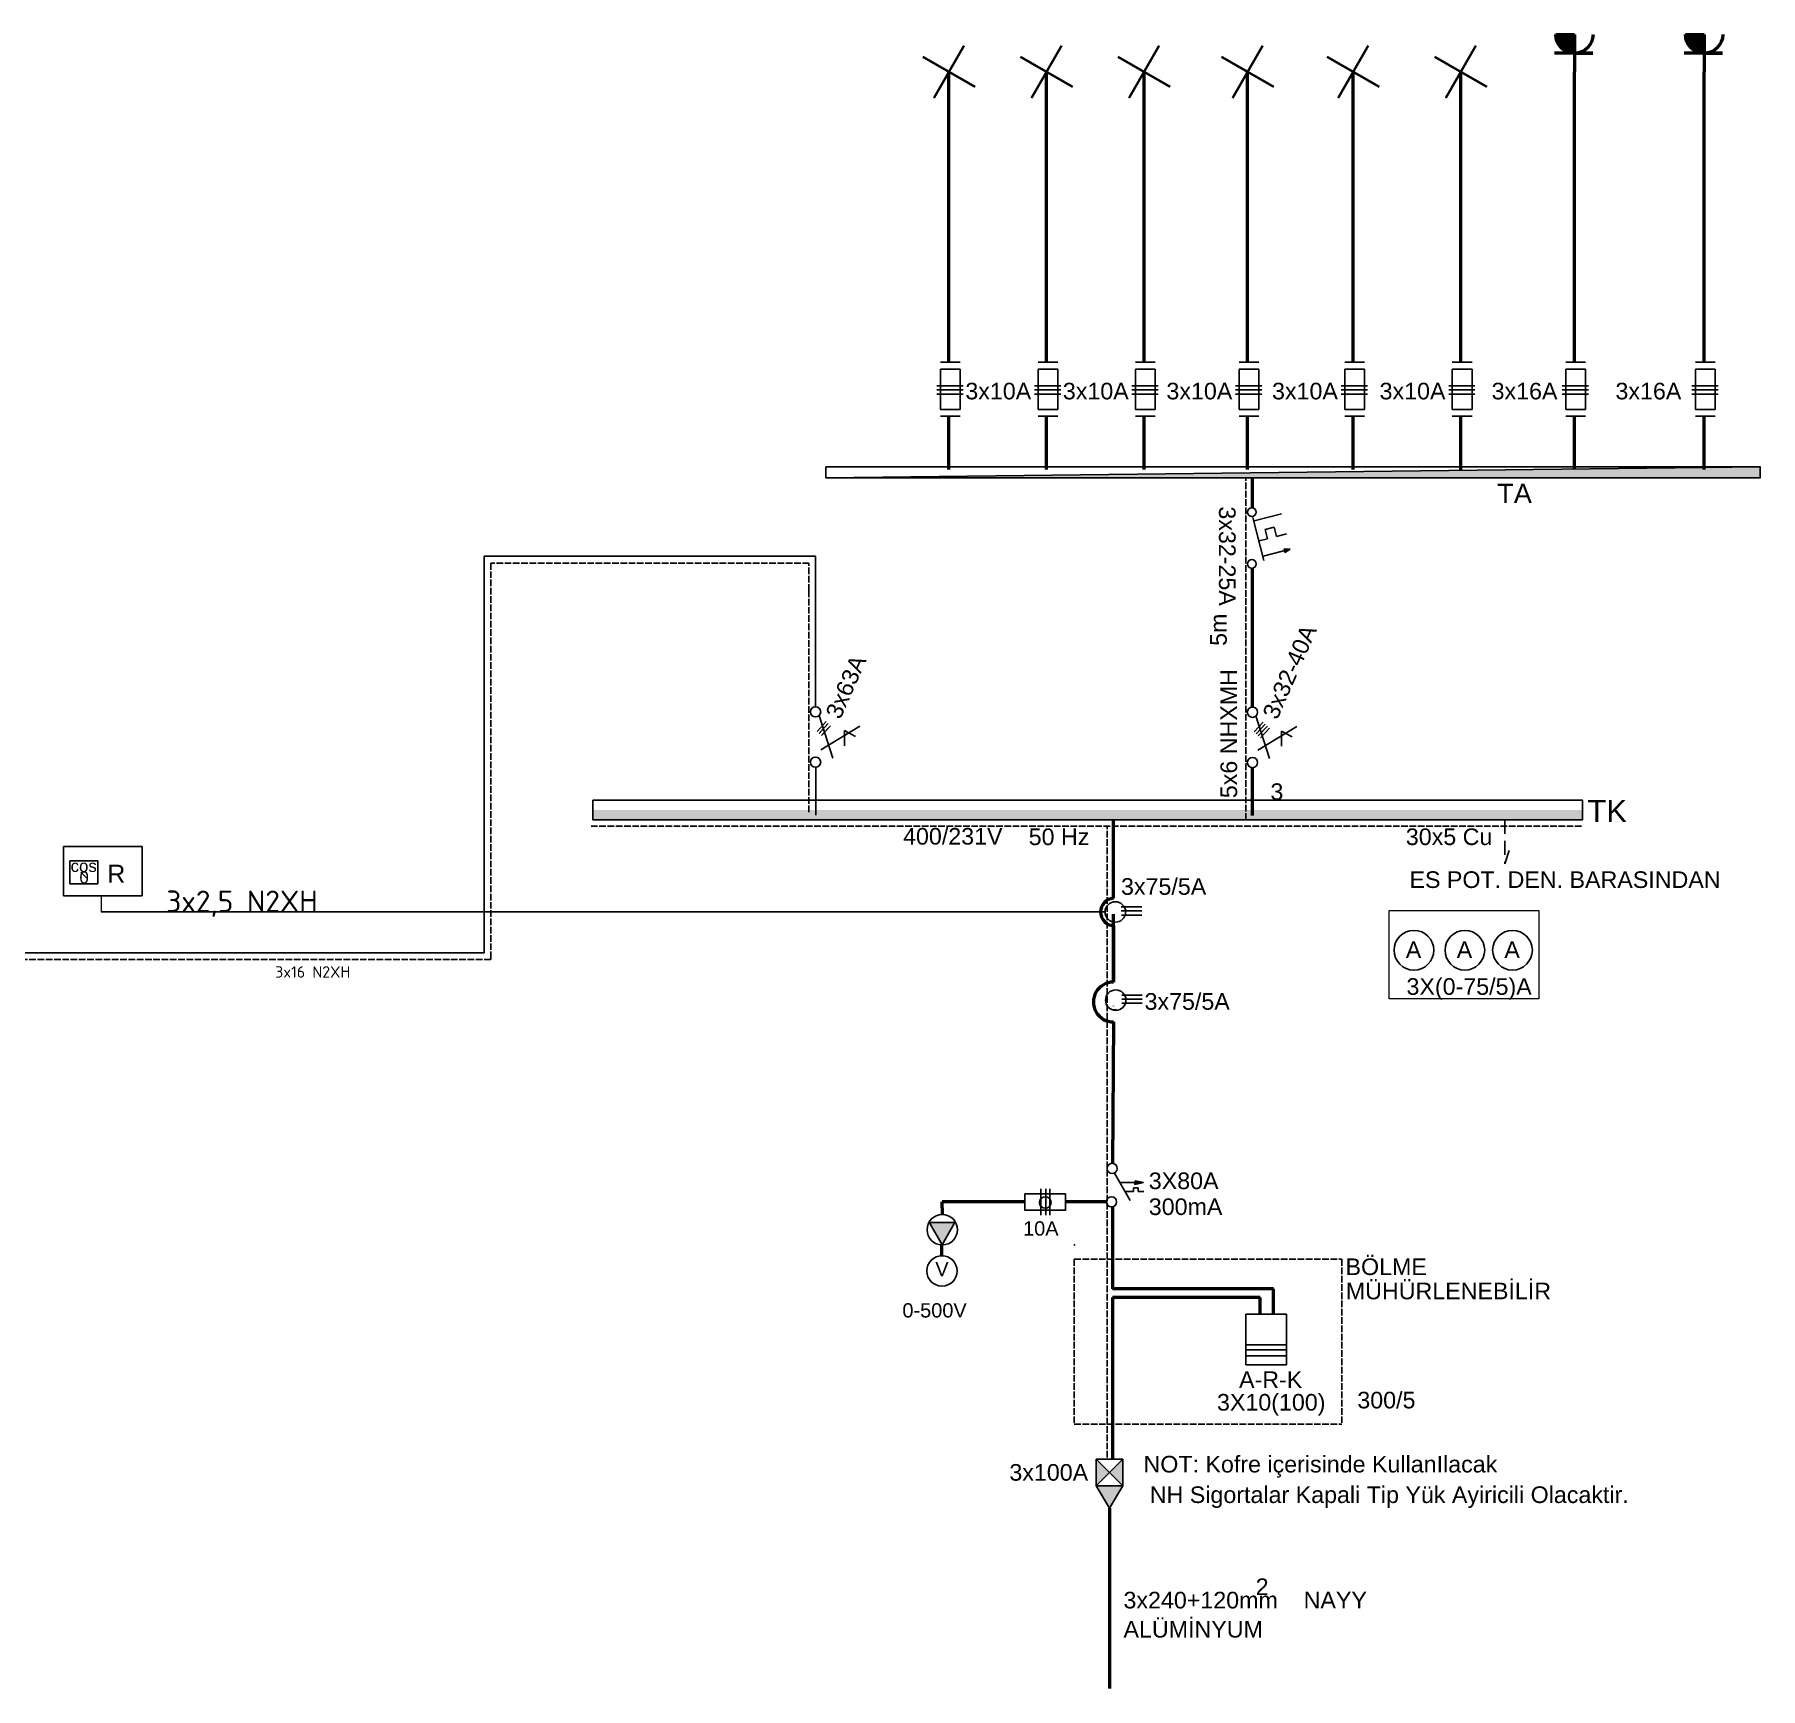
# Model space of a CAD drawing. Header units: millimetres. Extents: x -19303 to 6001, y -2568 to 3403.
# Drawn here: x -4530 to -1399, y -1269 to 1732 of the extents above; entities that cross this region are included whole.
import ezdxf
from ezdxf.enums import TextEntityAlignment as Align

# ---------------------------------------------------------------- set-up
doc = ezdxf.new("R2010")
doc.units = ezdxf.units.MM
for name, pattern in [('ACAD_ISO02W100', [15, 12, -3]), ('DASHDOT', [1, 0.5, -0.25, 0, -0.25]), ('DASHED', [19.05, 12.7, -6.35]), ('DASHEDX2', [38.1, 25.4, -12.7])]:
    doc.linetypes.add(name, pattern=pattern)
for name, color, linetype in [('00-KESITYAZI', 7, 'Continuous'), ('AnaHat', 11, 'Continuous'), ('DUZ', 1, 'Continuous'), ('Elektrik T.', 4, 'Continuous'), ('NO3', 3, 'Continuous'), ('PANO', 12, 'Continuous'), ('TopraklamaY.', 3, 'ACAD_ISO02W100'), ('YAZÝ', 7, 'Continuous'), ('ZA', 4, 'DASHEDX2')]:
    doc.layers.add(name, color=color, linetype=linetype)
for name, color, linetype, lineweight in [('EHAT-AYDINLATMA', 1, 'Continuous', 50), ('EHAT-DATA', 120, 'DASHED', 20), ('EHAT-GÜÇ', 140, 'Continuous', 50), ('ELK', 1, 'Continuous', 50), ('ELK035 KESIK', 3, 'ACAD_ISO02W100', 30), ('elk050', 1, 'Continuous', 50), ('I-WALL', 2, 'Continuous', 13), ('OK', 51, 'Continuous', 20), ('Olcu', 7, 'Continuous', 5), ('PRİZ-1', 4, 'Continuous', 50), ('ZİL', 92, 'DASHDOT', 20)]:
    doc.layers.add(name, color=color, linetype=linetype, lineweight=lineweight)
doc.styles.add('CM-TBLK-STY1', font='isocpeur.ttf')
doc.styles.get("Standard").update_dxf_attribs({"font": 'arial.ttf'})
doc.styles.add('TXTX', font='arial.ttf')

# ---------------------------------------------------------------- blocks, each defined once
blk = doc.blocks.new('ETANŞ PRİZ')
at = {"layer": 'PRİZ-1'}
blk.add_hatch(color=256, dxfattribs=at).paths.add_polyline_path([(-12, -24), (0, -24), (0, -12, 0.414214)])
for p, q in [((0, -24), (0, 0)), ((11.8, -12), (-12.8, -12)), ((0, -12), (11.8, -12)), ((-12, -24), (0, -24))]:
    blk.add_line(p, q, dxfattribs=at)
blk.add_arc((0, -24), 12, 0, 180, dxfattribs=at)
at = {"layer": 'EHAT-DATA', "flags": 3}
blk.add_attdef('ETANŞ-PRİZ', (24.8, -22.4), '', height=10, dxfattribs=at)
blk = doc.blocks.new('J_ARMATUR')
at = {"layer": 'ELK', "const_width": 1}
for points in [[(9.04, -9.04), (-9.04, 9.04)], [(-9.04, -9.04), (9.04, 9.04)]]:
    blk.add_lwpolyline(points, dxfattribs=at)

msp = doc.modelspace()

# ---------------------------------------------------------------- hatches: boundary and pattern name
at = {"true_color": 0xf1eb1f}
h = msp.add_hatch(color=2, dxfattribs=at)
h.dxf.hatch_style = 1
h.paths.add_polyline_path([(-1399.5, 947.8), (-3094.3, 927.7), (-1399.5, 927.7)])
at = {"layer": 'AnaHat'}
h = msp.add_hatch(color=256, dxfattribs=at)
h.dxf.hatch_style = 1
h.paths.add_polyline_path([(-1721.8, 307), (-1721.8, 325), (-3516.7, 325), (-3516.7, 307)])
at = {"layer": 'Olcu'}
h = msp.add_hatch(color=1, dxfattribs=at)
h.paths.add_polyline_path([(-2579.6, -877.5), (-2555.3, -853.2), (-2555.3, -901.7)])
h.paths.add_polyline_path([(-2603.8, -853.2), (-2579.6, -877.5), (-2603.8, -901.7)])
msp.add_hatch(color=1, dxfattribs=at).paths.add_polyline_path([(-2603.8, -901.7), (-2555.3, -901.7), (-2579.6, -942.1)])
at = {"layer": 'PANO'}
h = msp.add_hatch(color=256, dxfattribs=at)
h.paths.add_polyline_path([(-2262.3, 795.5), (-2261.4, 792), (-2251.8, 798.2)])
h.paths.add_polyline_path([(-2251.8, 798.2), (-2263.1, 799), (-2262.3, 795.5)])
at = {"layer": 'ZİL', "linetype": 'ByBlock', "lineweight": -2}
msp.add_hatch(color=256, dxfattribs=at).paths.add_polyline_path([(-2883.3, -464), (-2906.6, -423.6), (-2860.1, -423.6)])

# ---------------------------------------------------------------- linework, layer by layer
at = {"color": 7}
for p, q in [((-2850.5, 1137.3, 1503.5), (-2886.3, 1137.3, 1503.5)), ((-2850.5, 1137.3, 1503.5), (-2886.3, 1137.3, 1503.5)), ((-2673.6, 1137.3, 1503.5), (-2709.4, 1137.3, 1503.5)), ((-2673.6, 1137.3, 1503.5), (-2709.4, 1137.3, 1503.5)), ((-2496.6, 1137.3, 1503.5), (-2532.4, 1137.3, 1503.5)), ((-2496.6, 1137.3, 1503.5), (-2532.4, 1137.3, 1503.5)), ((-2308.7, 1137.3, 1503.5), (-2344.5, 1137.3, 1503.5)), ((-2308.7, 1137.3, 1503.5), (-2344.5, 1137.3, 1503.5)), ((-2117.2, 1137.3, 1503.5), (-2153, 1137.3, 1503.5)), ((-2117.2, 1137.3, 1503.5), (-2153, 1137.3, 1503.5)), ((-1922, 1137.3, 1503.5), (-1957.9, 1137.3, 1503.5)), ((-1922, 1137.3, 1503.5), (-1957.9, 1137.3, 1503.5)), ((-1715.9, 1137.3, 1503.5), (-1751.7, 1137.3, 1503.5)), ((-1715.9, 1137.3, 1503.5), (-1751.7, 1137.3, 1503.5)), ((-1480.7, 1137.3, 1503.5), (-1516.5, 1137.3, 1503.5)), ((-1480.7, 1137.3, 1503.5), (-1516.5, 1137.3, 1503.5)), ((-2850.5, 1124.9, 1503.5), (-2886.3, 1124.9, 1503.5)), ((-2850.5, 1124.9, 1503.5), (-2886.3, 1124.9, 1503.5)), ((-2886.3, 1124.9, 1503.5), (-2886.3, 1051.9, 1503.5)), ((-2886.3, 1124.9, 1503.5), (-2886.3, 1051.9, 1503.5)), ((-2850.5, 1051.9, 1503.5), (-2850.5, 1124.9, 1503.5)), ((-2850.5, 1051.9, 1503.5), (-2850.5, 1124.9, 1503.5)), ((-2673.6, 1124.9, 1503.5), (-2709.4, 1124.9, 1503.5)), ((-2673.6, 1124.9, 1503.5), (-2709.4, 1124.9, 1503.5)), ((-2709.4, 1124.9, 1503.5), (-2709.4, 1051.9, 1503.5)), ((-2709.4, 1124.9, 1503.5), (-2709.4, 1051.9, 1503.5)), ((-2673.6, 1051.9, 1503.5), (-2673.6, 1124.9, 1503.5)), ((-2673.6, 1051.9, 1503.5), (-2673.6, 1124.9, 1503.5)), ((-2496.6, 1124.9, 1503.5), (-2532.4, 1124.9, 1503.5)), ((-2496.6, 1124.9, 1503.5), (-2532.4, 1124.9, 1503.5)), ((-2532.4, 1124.9, 1503.5), (-2532.4, 1051.9, 1503.5)), ((-2532.4, 1124.9, 1503.5), (-2532.4, 1051.9, 1503.5)), ((-2496.6, 1051.9, 1503.5), (-2496.6, 1124.9, 1503.5)), ((-2496.6, 1051.9, 1503.5), (-2496.6, 1124.9, 1503.5)), ((-2308.7, 1124.9, 1503.5), (-2344.5, 1124.9, 1503.5)), ((-2308.7, 1124.9, 1503.5), (-2344.5, 1124.9, 1503.5)), ((-2344.5, 1124.9, 1503.5), (-2344.5, 1051.9, 1503.5)), ((-2344.5, 1124.9, 1503.5), (-2344.5, 1051.9, 1503.5)), ((-2308.7, 1051.9, 1503.5), (-2308.7, 1124.9, 1503.5)), ((-2308.7, 1051.9, 1503.5), (-2308.7, 1124.9, 1503.5)), ((-2117.2, 1124.9, 1503.5), (-2153, 1124.9, 1503.5)), ((-2117.2, 1124.9, 1503.5), (-2153, 1124.9, 1503.5)), ((-2153, 1124.9, 1503.5), (-2153, 1051.9, 1503.5)), ((-2153, 1124.9, 1503.5), (-2153, 1051.9, 1503.5)), ((-2117.2, 1051.9, 1503.5), (-2117.2, 1124.9, 1503.5)), ((-2117.2, 1051.9, 1503.5), (-2117.2, 1124.9, 1503.5)), ((-1922, 1124.9, 1503.5), (-1957.9, 1124.9, 1503.5)), ((-1922, 1124.9, 1503.5), (-1957.9, 1124.9, 1503.5)), ((-1957.9, 1124.9, 1503.5), (-1957.9, 1051.9, 1503.5)), ((-1957.9, 1124.9, 1503.5), (-1957.9, 1051.9, 1503.5)), ((-1922, 1051.9, 1503.5), (-1922, 1124.9, 1503.5)), ((-1922, 1051.9, 1503.5), (-1922, 1124.9, 1503.5)), ((-1715.9, 1124.9, 1503.5), (-1751.7, 1124.9, 1503.5)), ((-1715.9, 1124.9, 1503.5), (-1751.7, 1124.9, 1503.5)), ((-1751.7, 1124.9, 1503.5), (-1751.7, 1051.9, 1503.5)), ((-1751.7, 1124.9, 1503.5), (-1751.7, 1051.9, 1503.5)), ((-1715.9, 1051.9, 1503.5), (-1715.9, 1124.9, 1503.5)), ((-1715.9, 1051.9, 1503.5), (-1715.9, 1124.9, 1503.5)), ((-1516.5, 1124.9, 1503.5), (-1516.5, 1051.9, 1503.5)), ((-1516.5, 1124.9, 1503.5), (-1516.5, 1051.9, 1503.5)), ((-1480.7, 1124.9, 1503.5), (-1516.5, 1124.9, 1503.5)), ((-1480.7, 1124.9, 1503.5), (-1516.5, 1124.9, 1503.5)), ((-1480.7, 1051.9, 1503.5), (-1480.7, 1124.9, 1503.5)), ((-1480.7, 1051.9, 1503.5), (-1480.7, 1124.9, 1503.5)), ((-2845.2, 1094.6, 1503.5), (-2892.8, 1094.6, 1503.5)), ((-2845.2, 1094.6, 1503.5), (-2892.8, 1094.6, 1503.5)), ((-2845.2, 1087.1, 1503.5), (-2892.8, 1087.1, 1503.5)), ((-2845.2, 1087.1, 1503.5), (-2892.8, 1087.1, 1503.5)), ((-2845.2, 1079.7, 1503.5), (-2892.8, 1079.7, 1503.5)), ((-2845.2, 1079.7, 1503.5), (-2892.8, 1079.7, 1503.5)), ((-2668.2, 1094.6, 1503.5), (-2715.9, 1094.6, 1503.5)), ((-2668.2, 1094.6, 1503.5), (-2715.9, 1094.6, 1503.5)), ((-2668.2, 1087.1, 1503.5), (-2715.9, 1087.1, 1503.5)), ((-2668.2, 1087.1, 1503.5), (-2715.9, 1087.1, 1503.5)), ((-2668.2, 1079.7, 1503.5), (-2715.9, 1079.7, 1503.5)), ((-2668.2, 1079.7, 1503.5), (-2715.9, 1079.7, 1503.5)), ((-2491.3, 1094.6, 1503.5), (-2539, 1094.6, 1503.5)), ((-2491.3, 1094.6, 1503.5), (-2539, 1094.6, 1503.5)), ((-2491.3, 1087.1, 1503.5), (-2539, 1087.1, 1503.5)), ((-2491.3, 1087.1, 1503.5), (-2539, 1087.1, 1503.5)), ((-2491.3, 1079.7, 1503.5), (-2539, 1079.7, 1503.5)), ((-2491.3, 1079.7, 1503.5), (-2539, 1079.7, 1503.5)), ((-2303.4, 1094.6, 1503.5), (-2351.1, 1094.6, 1503.5)), ((-2303.4, 1094.6, 1503.5), (-2351.1, 1094.6, 1503.5)), ((-2303.4, 1087.1, 1503.5), (-2351.1, 1087.1, 1503.5)), ((-2303.4, 1087.1, 1503.5), (-2351.1, 1087.1, 1503.5)), ((-2303.4, 1079.7, 1503.5), (-2351.1, 1079.7, 1503.5)), ((-2303.4, 1079.7, 1503.5), (-2351.1, 1079.7, 1503.5)), ((-2111.9, 1094.6, 1503.5), (-2159.6, 1094.6, 1503.5)), ((-2111.9, 1094.6, 1503.5), (-2159.6, 1094.6, 1503.5)), ((-2111.9, 1087.1, 1503.5), (-2159.6, 1087.1, 1503.5)), ((-2111.9, 1087.1, 1503.5), (-2159.6, 1087.1, 1503.5)), ((-2111.9, 1079.7, 1503.5), (-2159.6, 1079.7, 1503.5)), ((-2111.9, 1079.7, 1503.5), (-2159.6, 1079.7, 1503.5)), ((-1916.7, 1094.6, 1503.5), (-1964.4, 1094.6, 1503.5)), ((-1916.7, 1094.6, 1503.5), (-1964.4, 1094.6, 1503.5)), ((-1916.7, 1087.1, 1503.5), (-1964.4, 1087.1, 1503.5)), ((-1916.7, 1087.1, 1503.5), (-1964.4, 1087.1, 1503.5)), ((-1916.7, 1079.7, 1503.5), (-1964.4, 1079.7, 1503.5)), ((-1916.7, 1079.7, 1503.5), (-1964.4, 1079.7, 1503.5)), ((-1710.6, 1094.6, 1503.5), (-1758.3, 1094.6, 1503.5)), ((-1710.6, 1094.6, 1503.5), (-1758.3, 1094.6, 1503.5)), ((-1710.6, 1087.1, 1503.5), (-1758.3, 1087.1, 1503.5)), ((-1710.6, 1087.1, 1503.5), (-1758.3, 1087.1, 1503.5)), ((-1710.6, 1079.7, 1503.5), (-1758.3, 1079.7, 1503.5)), ((-1710.6, 1079.7, 1503.5), (-1758.3, 1079.7, 1503.5)), ((-1475.3, 1094.6, 1503.5), (-1523, 1094.6, 1503.5)), ((-1475.3, 1094.6, 1503.5), (-1523, 1094.6, 1503.5)), ((-1475.3, 1087.1, 1503.5), (-1523, 1087.1, 1503.5)), ((-1475.3, 1087.1, 1503.5), (-1523, 1087.1, 1503.5)), ((-1475.3, 1079.7, 1503.5), (-1523, 1079.7, 1503.5)), ((-1475.3, 1079.7, 1503.5), (-1523, 1079.7, 1503.5)), ((-2886.3, 1051.9, 1503.5), (-2850.5, 1051.9, 1503.5)), ((-2886.3, 1051.9, 1503.5), (-2850.5, 1051.9, 1503.5)), ((-2886.3, 1039.5, 1503.5), (-2850.5, 1039.5, 1503.5)), ((-2886.3, 1039.5, 1503.5), (-2850.5, 1039.5, 1503.5)), ((-2709.4, 1051.9, 1503.5), (-2673.6, 1051.9, 1503.5)), ((-2709.4, 1051.9, 1503.5), (-2673.6, 1051.9, 1503.5)), ((-2709.4, 1039.5, 1503.5), (-2673.6, 1039.5, 1503.5)), ((-2709.4, 1039.5, 1503.5), (-2673.6, 1039.5, 1503.5)), ((-2532.4, 1051.9, 1503.5), (-2496.6, 1051.9, 1503.5)), ((-2532.4, 1051.9, 1503.5), (-2496.6, 1051.9, 1503.5)), ((-2532.4, 1039.5, 1503.5), (-2496.6, 1039.5, 1503.5)), ((-2532.4, 1039.5, 1503.5), (-2496.6, 1039.5, 1503.5)), ((-2344.5, 1051.9, 1503.5), (-2308.7, 1051.9, 1503.5)), ((-2344.5, 1051.9, 1503.5), (-2308.7, 1051.9, 1503.5)), ((-2344.5, 1039.5, 1503.5), (-2308.7, 1039.5, 1503.5)), ((-2344.5, 1039.5, 1503.5), (-2308.7, 1039.5, 1503.5)), ((-2153, 1051.9, 1503.5), (-2117.2, 1051.9, 1503.5)), ((-2153, 1051.9, 1503.5), (-2117.2, 1051.9, 1503.5)), ((-2153, 1039.5, 1503.5), (-2117.2, 1039.5, 1503.5)), ((-2153, 1039.5, 1503.5), (-2117.2, 1039.5, 1503.5)), ((-1957.9, 1051.9, 1503.5), (-1922, 1051.9, 1503.5)), ((-1957.9, 1051.9, 1503.5), (-1922, 1051.9, 1503.5)), ((-1957.9, 1039.5, 1503.5), (-1922, 1039.5, 1503.5)), ((-1957.9, 1039.5, 1503.5), (-1922, 1039.5, 1503.5)), ((-1751.7, 1051.9, 1503.5), (-1715.9, 1051.9, 1503.5)), ((-1751.7, 1051.9, 1503.5), (-1715.9, 1051.9, 1503.5)), ((-1751.7, 1039.5, 1503.5), (-1715.9, 1039.5, 1503.5)), ((-1751.7, 1039.5, 1503.5), (-1715.9, 1039.5, 1503.5)), ((-1516.5, 1051.9, 1503.5), (-1480.7, 1051.9, 1503.5)), ((-1516.5, 1051.9, 1503.5), (-1480.7, 1051.9, 1503.5)), ((-1516.5, 1039.5, 1503.5), (-1480.7, 1039.5, 1503.5)), ((-1516.5, 1039.5, 1503.5), (-1480.7, 1039.5, 1503.5)), ((-3093.8, 485.2), (-3110.1, 467.4)), ((-3093.8, 485.2), (-3110.1, 467.4)), ((-3106.6, 496.3), (-3081.8, 418.9)), ((-3089.9, 481.6), (-3106.3, 463.9)), ((-3089.9, 481.6), (-3105, 465.3)), ((-3085.9, 477.9), (-3102.2, 460.2)), ((-3085.9, 477.9), (-3100.1, 462.5)), ((-2301.2, 484.4), (-2317.5, 466.7)), ((-2301.2, 484.4), (-2317.5, 466.7)), ((-2314, 495.5), (-2289.2, 418.1)), ((-2297.3, 480.9), (-2313.7, 463.1)), ((-2297.3, 480.9), (-2312.4, 464.5)), ((-2293.3, 477.2), (-2309.7, 459.4)), ((-2293.3, 477.2), (-2307.5, 461.7)), ((-2289.3, 473.5), (-2305.6, 455.7)), ((-2558.3, 149, 375.9), (-2520.9, 149, 375.9)), ((-2558.3, 149, 375.9), (-2520.9, 149, 375.9)), ((-2558.3, 141.9, 375.9), (-2520.9, 141.9, 375.9)), ((-2557.6, -11, 375.9), (-2520.2, -11, 375.9)), ((-2557.6, -11, 375.9), (-2520.2, -11, 375.9)), ((-2557.6, -18.1, 375.9), (-2520.2, -18.1, 375.9))]:
    msp.add_line(p, q, dxfattribs=at)
at = {"color": 3}
for p, q in [((-3094.3, 947.8, 751.7), (-3094.3, 927.7, 751.7)), ((-3094.3, 927.7, 751.7), (-1399.5, 947.8, 751.7)), ((-3112.7, 315.6), (-3112.7, 400.4)), ((-2320.1, 314.9), (-2320.1, 399.7)), ((-2572.2, 167.1, 375.9), (-2572.2, 164.7, 375.9)), ((-2572.2, 167.1, 375.9), (-2572.2, 164.7, 375.9)), ((-2572.2, 121.5, 375.9), (-2572.2, 121.6, 375.9)), ((-2572.2, 121.5, 375.9), (-2572.2, 121.6, 375.9)), ((-2572.2, -30.8, 375.9), (-2572.2, -30.7, 375.9)), ((-2572.2, -30.8, 375.9), (-2572.2, -30.7, 375.9))]:
    msp.add_line(p, q, dxfattribs=at)
at = {"color": 1}
for p, q in [((-2603.8, -853.2), (-2555.3, -901.7)), ((-2555.3, -853.2), (-2603.8, -901.7)), ((-2603.8, -853.2), (-2555.3, -853.2)), ((-2603.8, -901.7), (-2603.8, -853.2)), ((-2555.3, -853.2), (-2555.3, -901.7)), ((-2579.6, -942.1), (-2603.8, -901.7)), ((-2555.3, -901.7), (-2603.8, -901.7)), ((-2555.3, -901.7), (-2579.6, -942.1))]:
    msp.add_line(p, q, dxfattribs=at)
at = {"color": 7}
for centre in [(-3112.9, 503), (-3112.9, 503), (-2320.4, 502.3), (-2320.4, 502.3), (-3112.9, 411.7), (-3112.9, 411.7), (-2320.4, 411), (-2320.4, 411)]:
    msp.add_circle(centre, 9.31, dxfattribs=at)
for centre, start, end in [((-2569.1, 139.9), 0, 180), ((-2569.1, 139.9), 180, 0), ((-2568.4, -20.2), 0, 180), ((-2568.4, -20.2), 180, 0)]:
    msp.add_arc(centre, 18.6, start, end, dxfattribs=at)
at = {"layer": 'AnaHat'}
msp.add_lwpolyline([(-3516.7, 343), (-2256.8, 343), (-1721.8, 343), (-1721.8, 307), (-3516.7, 307)], close=True, dxfattribs=at)
at = {"layer": 'DUZ', "color": 7}
for p, q in [((-2558, 134.3, 375.9), (-2520.9, 134.3, 375.9)), ((-2557.4, -25.7, 375.9), (-2520.2, -25.7, 375.9))]:
    msp.add_line(p, q, dxfattribs=at)
at = {"layer": 'EHAT-AYDINLATMA', "ltscale": 0.2}
for p, q in [((-2306.1, -590.4), (-2306.1, -559.7)), ((-2282, -590.1), (-2282, -544.3))]:
    msp.add_line(p, q, dxfattribs=at)
at = {"layer": 'EHAT-GÜÇ'}
msp.add_line((-2572.2, 164.7), (-2572.2, 307), dxfattribs=at)
at = {"layer": 'EHAT-GÜÇ', "ltscale": 0.2}
for p, q in [((-2572.2, 12.4), (-2572.2, 135.6)), ((-2572.2, 115.1, 375.9), (-2572.2, 12.4, 375.9)), ((-2572.2, 115.1, 375.9), (-2572.2, 12.4, 375.9)), ((-2572.2, -59.6), (-2574, -316.3)), ((-2733.6, -386.4), (-2883.4, -386.4)), ((-2883.4, -397), (-2883.4, -386.4)), ((-2883.4, -397), (-2883.4, -409.4)), ((-2584.9, -386.1), (-2659.5, -386.1)), ((-2574, -395.1), (-2574, -544.3)), ((-2883.7, -483.1), (-2883.7, -463.1)), ((-2282, -544.3), (-2574, -544.3)), ((-2574, -559.7), (-2574, -853.8)), ((-2306.1, -559.7), (-2574, -559.7)), ((-2579.6, -942.1), (-2579.6, -1269.3))]:
    msp.add_line(p, q, dxfattribs=at)
at = {"layer": 'EHAT-GÜÇ', "color": 3}
msp.add_arc((-2571.1, 139.9), 24.8, 92.6611, 267.3389, dxfattribs=at)
at = {"layer": 'EHAT-GÜÇ', "ltscale": 0.2}
msp.add_arc((-2573, -23.6), 36, 88.7163, 271.2837, dxfattribs=at)
at = {"layer": 'Elektrik T.', "color": 1}
for p, q in [((-3113, 511), (-3113, 735.2)), ((-3112.7, 315.6), (-3112.7, 403.4))]:
    msp.add_line(p, q, dxfattribs=at)
msp.add_lwpolyline([(-3113, 735.2), (-3113, 785.2), (-3664.2, 785.2), (-3714.2, 785.2), (-3714.2, 65.6), (-5667.2, 65.6), (-5667.5, 303.2)], dxfattribs=at)
at = {"layer": 'ELK035 KESIK', "lineweight": 25}
for p, q in [((-2332.3, 307), (-2332.3, 926.5)), ((-3520.3, 295.8, 751.7), (-1721.8, 295.8, 751.7)), ((-2584.1, -850.2), (-2584.1, 295.8, 751.7))]:
    msp.add_line(p, q, dxfattribs=at)
at = {"layer": 'elk050'}
for p, q in [((-2870.9, 1229, 1503.5), (-2870.9, 1664.4, 1503.5)), ((-2693.9, 1229, 1503.5), (-2693.9, 1664.4, 1503.5)), ((-2517, 1229, 1503.5), (-2517, 1664.4, 1503.5)), ((-2329.1, 1229, 1503.5), (-2329.1, 1664.4, 1503.5)), ((-2137.6, 1229, 1503.5), (-2137.6, 1664.4, 1503.5)), ((-1942.4, 1229, 1503.5), (-1942.4, 1664.4, 1503.5)), ((-1736.3, 1229, 1503.5), (-1736.3, 1664.4, 1503.5)), ((-1501, 1229, 1503.5), (-1501, 1664.4, 1503.5)), ((-2870.9, 1137.7, 1503.5), (-2870.9, 1229, 1503.5)), ((-2870.9, 1137.7, 1503.5), (-2870.9, 1229, 1503.5)), ((-2693.9, 1137.7, 1503.5), (-2693.9, 1229, 1503.5)), ((-2693.9, 1137.7, 1503.5), (-2693.9, 1229, 1503.5)), ((-2517, 1137.7, 1503.5), (-2517, 1229, 1503.5)), ((-2517, 1137.7, 1503.5), (-2517, 1229, 1503.5)), ((-2329.1, 1137.7, 1503.5), (-2329.1, 1229, 1503.5)), ((-2329.1, 1137.7, 1503.5), (-2329.1, 1229, 1503.5)), ((-2137.6, 1137.7, 1503.5), (-2137.6, 1229, 1503.5)), ((-2137.6, 1137.7, 1503.5), (-2137.6, 1229, 1503.5)), ((-1942.4, 1137.7, 1503.5), (-1942.4, 1229, 1503.5)), ((-1942.4, 1137.7, 1503.5), (-1942.4, 1229, 1503.5)), ((-1736.3, 1137.7, 1503.5), (-1736.3, 1229, 1503.5)), ((-1736.3, 1137.7, 1503.5), (-1736.3, 1229, 1503.5)), ((-1501, 1137.7, 1503.5), (-1501, 1229, 1503.5)), ((-1501, 1137.7, 1503.5), (-1501, 1229, 1503.5)), ((-2870.9, 942.7, 1503.5), (-2870.9, 1039.5, 1503.5)), ((-2870.9, 942.7, 1503.5), (-2870.9, 1039.5, 1503.5)), ((-2693.9, 942.7, 1503.5), (-2693.9, 1039.5, 1503.5)), ((-2693.9, 942.7, 1503.5), (-2693.9, 1039.5, 1503.5)), ((-2517, 942.7, 1503.5), (-2517, 1039.5, 1503.5)), ((-2517, 942.7, 1503.5), (-2517, 1039.5, 1503.5)), ((-2329.1, 942.7, 1503.5), (-2329.1, 1039.5, 1503.5)), ((-2329.1, 942.7, 1503.5), (-2329.1, 1039.5, 1503.5)), ((-2137.6, 942.7, 1503.5), (-2137.6, 1039.5, 1503.5)), ((-2137.6, 942.7, 1503.5), (-2137.6, 1039.5, 1503.5)), ((-1942.4, 942.7, 1503.5), (-1942.4, 1039.5, 1503.5)), ((-1942.4, 942.7, 1503.5), (-1942.4, 1039.5, 1503.5)), ((-1736.3, 942.7, 1503.5), (-1736.3, 1039.5, 1503.5)), ((-1736.3, 942.7, 1503.5), (-1736.3, 1039.5, 1503.5)), ((-1501, 942.7, 1503.5), (-1501, 1039.5, 1503.5)), ((-1501, 942.7, 1503.5), (-1501, 1039.5, 1503.5)), ((-2320.4, 873.5), (-2320.4, 926.5)), ((-2320.4, 510.3), (-2320.4, 763.5)), ((-2320.1, 314.9), (-2320.1, 402.6))]:
    msp.add_line(p, q, dxfattribs=at)
at = {"layer": 'I-WALL'}
msp.add_line((-4409, 168.5, 751.7), (-4409, 139.9, 751.7), dxfattribs=at)
at = {"layer": 'I-WALL', "elevation": 1503.5}
msp.add_lwpolyline([(-2072.3, 142.5), (-1800.8, 142.5), (-1800.8, -17.7), (-2072.3, -17.7)], close=True, dxfattribs=at)
at = {"layer": 'NO3', "color": 3}
msp.add_line((-1398.7, 947.8, 751.7), (-3094.3, 947.8, 751.7), dxfattribs=at)
at = {"layer": 'NO3'}
for p, q in [((-1399.5, 947.8, 751.7), (-1399.5, 927.7, 751.7)), ((-3094.3, 927.7, 751.7), (-1398.7, 927.7, 751.7))]:
    msp.add_line(p, q, dxfattribs=at)
at = {"layer": 'PANO'}
for p, q in [((-2319.6, 855.9, 751.7), (-2300, 777.6, 751.7)), ((-2317.6, 849.7, 751.7), (-2317.2, 849.8, 751.7)), ((-2317.2, 849.8, 751.7), (-2267.8, 862.4, 751.7)), ((-2308.1, 813.1, 751.7), (-2293.3, 816.9, 751.7)), ((-2297.5, 833.6, 751.7), (-2280.8, 837.9, 751.7)), ((-2297.5, 833.6, 751.7), (-2293.3, 816.9, 751.7)), ((-2280.8, 837.9, 751.7), (-2276.6, 821.2, 751.7)), ((-2276.6, 821.2, 751.7), (-2258.7, 825.8, 751.7)), ((-2301.2, 785.6, 751.7), (-2251.8, 798.2, 751.7)), ((-2263.1, 799, 751.7), (-2261.4, 792, 751.7)), ((-2251.8, 798.2, 751.7), (-2263.1, 799, 751.7)), ((-2261.4, 792, 751.7), (-2251.8, 798.2, 751.7))]:
    msp.add_line(p, q, dxfattribs=at)
for centre in [(-2321.5, 865.4, 751.7), (-2321.5, 771.5, 751.7)]:
    msp.add_circle(centre, 8.1, dxfattribs=at)
at = {"layer": 'TopraklamaY.'}
msp.add_line((-3124.9, 321.2), (-3124.9, 722.9), dxfattribs=at)
msp.add_lwpolyline([(-3124.9, 722.9), (-3124.9, 772.9), (-3702.3, 772.9), (-3702.3, 772.9), (-3702.3, 65.6), (-3702.3, 53.7), (-5689.1, 53.7), (-5689.1, 53.7), (-5686.7, 304.3)], dxfattribs=at)
at = {"layer": 'YAZÝ'}
for p, q in [((-3103.3, 434.1), (-3032.6, 477)), ((-2310.7, 433.3), (-2240, 476.3)), ((-3060.3, 441.2), (-3060.3, 469)), ((-3060.3, 469), (-3040.6, 458.2)), ((-2267.8, 440.5), (-2267.8, 468.2)), ((-2267.8, 468.2), (-2248.1, 457.5)), ((-2587.7, 139.9), (-4409, 139.9, 751.7))]:
    msp.add_line(p, q, dxfattribs=at)
at = {"layer": 'ZA', "linetype": 'DASHEDX2'}
for p, q in [((-1862.5, 307), (-1862.5, 227.1)), ((-1862.5, 227.1), (-1852.3, 258))]:
    msp.add_line(p, q, dxfattribs=at)
at = {"layer": 'ZİL', "linetype": 'ByBlock', "lineweight": -2}
for p, q in [((-4466, 232.6, 751.7), (-4414.8, 232.6, 751.7)), ((-4466, 191, 751.7), (-4466, 232.6, 751.7)), ((-4414.8, 232.6, 751.7), (-4414.8, 191, 751.7)), ((-4414.8, 191, 751.7), (-4466, 191, 751.7)), ((-4435, 201, 751.7), (-4445.8, 211.9, 751.7)), ((-2572.3, -37.5), (-2566.9, -37.3)), ((-2570.6, -334.3), (-2542, -383.8)), ((-2704.4, -362.5), (-2704.4, -410.2)), ((-2695.4, -362.5), (-2695.4, -410.2)), ((-2687.8, -362.5), (-2687.8, -410.2)), ((-2533.4, -351.2), (-2560.8, -351.2)), ((-2551.4, -367.6), (-2536.4, -367.6)), ((-2536.4, -360.6), (-2527.5, -360.6)), ((-2536.4, -367.6), (-2536.4, -360.6)), ((-2533.5, -354.7), (-2533.4, -347.8)), ((-2518.2, -351.3), (-2533.5, -354.7)), ((-2533.4, -347.8), (-2518.2, -351.3)), ((-2527.5, -360.6), (-2527.5, -367.6)), ((-2527.5, -367.6), (-2517.7, -367.6)), ((-2907.3, -423.6), (-2858.8, -423.6)), ((-2883.3, -464), (-2907, -423)), ((-2859.4, -422.5), (-2883.3, -464)), ((-2332.3, -589.9), (-2332.3, -682.1)), ((-2258.6, -589.9), (-2332.3, -589.9)), ((-2258.6, -682.1), (-2258.6, -589.9)), ((-2258.6, -645.5), (-2332.3, -645.5)), ((-2258.6, -654.7), (-2332.3, -654.7)), ((-2258.6, -665.5), (-2332.3, -665.5)), ((-2332.3, -682.1), (-2258.6, -682.1)), ((-2576.1, -716.5), (-2576.1, -716.5)), ((-2643.7, -777.6), (-2643.7, -781.5))]:
    msp.add_line(p, q, dxfattribs=at)
at = {"layer": 'ZİL', "color": 0, "linetype": 'ACAD_ISO02W100', "lineweight": -2}
for p, q in [((-2643.7, -490.5), (-2158.2, -490.5)), ((-2643.7, -490.5), (-2643.7, -789.8)), ((-2158.2, -490.5), (-2158.2, -789.8)), ((-2643.7, -789.8), (-2158.2, -789.8))]:
    msp.add_line(p, q, dxfattribs=at)
at = {"layer": 'ZİL', "linetype": 'ByBlock', "lineweight": -2, "elevation": 751.7}
msp.add_lwpolyline([(-4477.2, 258.4), (-4334.6, 258.4), (-4334.6, 169.3), (-4477.2, 169.3)], close=True, dxfattribs=at)
at = {"layer": 'ZİL', "linetype": 'ByBlock', "lineweight": -2}
msp.add_lwpolyline([(-2733.1, -371.8), (-2659.4, -371.8), (-2659.4, -401.3), (-2733.1, -401.3)], close=True, dxfattribs=at)
for centre, radius in [((-2027.4, 70.4, 751.7), 36), ((-1935, 70.4, 751.7), 36), ((-1848.6, 70.4, 751.7), 36), ((-2574.7, -325.5), 9.21), ((-2696.1, -387.3), 10.5), ((-2576.2, -386.1), 9.21), ((-2883.1, -436.8), 27.6), ((-2883.6, -511.6), 27.6)]:
    msp.add_circle(centre, radius, dxfattribs=at)
msp.add_arc((-2641.9, -465.7), 1.84, 90, 180, dxfattribs=at)
msp.add_solid([(-2533.5, -354.7), (-2533.4, -347.8), (-2518.2, -351.3)], dxfattribs=at)

# ---------------------------------------------------------------- block references
at = {"layer": 'ELK', "color": 3, "xscale": 4.287362362258846, "yscale": 4.287362362258846, "zscale": 4.287362362258846, "rotation": 285.1151658158745}
for p in [(-2870.9, 1664.4, 1503.5), (-2693.9, 1664.4, 1503.5), (-2517, 1664.4, 1503.5), (-2329.1, 1664.4, 1503.5), (-2137.6, 1664.4, 1503.5), (-1942.4, 1664.4, 1503.5)]:
    msp.add_blockref('J_ARMATUR', p, dxfattribs=at)
at = {"layer": 'OK', "xscale": -2.816850637537226, "yscale": 2.816850637537226, "zscale": 2.816850637537226, "rotation": 180}
for p in [(-1736.3, 1664.4, 1503.5), (-1501, 1664.4, 1503.5)]:
    msp.add_blockref('ETANŞ PRİZ', p, dxfattribs=at)

# ---------------------------------------------------------------- texts
msp.add_text('2', height=30.2).set_placement((-2314.5, -1099.7, 751.7))
at = {"insert": (-1876.4, 917, 751.7), "char_height": 35.31, "attachment_point": 1}
msp.add_mtext_dynamic_manual_height_columns('TA', width=193.41, gutter_width=44.1, heights=[0], dxfattribs=at)
at = {"layer": '00-KESITYAZI', "style": 'CM-TBLK-STY1'}
for s, height, p in [('3x2,5 N2XH ', 38.792, (-4290.8, 139.9)), ('3x16 N2XH ', 20.8, (-4093.2, 20.6, 751.7))]:
    msp.add_text(s, height=height, dxfattribs=at).set_placement(p)
at = {"layer": 'AnaHat', "insert": (-1712.6, 343), "char_height": 40.06, "attachment_point": 1}
msp.add_mtext_dynamic_manual_height_columns('TK', width=70.874, gutter_width=35.8, heights=[0], dxfattribs=at)
at = {"layer": 'YAZÝ', "linetype": 'ByBlock'}
for s, height, p in [('3x10A', 30.17, (-2841.2, 1070, 1503.5)), ('3x10A', 30.17, (-2664.3, 1070, 1503.5)), ('3x10A', 30.17, (-2476.4, 1070, 1503.5)), ('3x10A', 30.17, (-2284.8, 1070, 1503.5)), ('3x10A', 30.17, (-2089.7, 1070, 1503.5)), ('3x16A', 30.17, (-1886.5, 1070, 1503.5)), ('3x16A', 30.17, (-1661.8, 1070, 1503.5)), ('3', 30.2, (-2287.7, 343)), ('400/231V', 30.17, (-2954.2, 262.1)), ('50 Hz', 30.17, (-2726.3, 261.2)), ('30x5 Cu', 30.17, (-2042.1, 261.3)), ('3x75/5A', 30.17, (-2558.8, 171, 375.9)), ('ES POT. DEN. BARASINDAN', 30.171, (-2035.5, 183.4)), ('A', 30.2, (-2042.2, 56.2, 751.7)), ('A', 30.2, (-1949.8, 56.2, 751.7)), ('A', 30.2, (-1863.4, 56.2, 751.7)), ('3X(0-75/5)A', 30.171, (-2040.9, -10.5, 751.7)), ('3x75/5A', 30.17, (-2516.1, -37.6, 375.9)), ('3X80A', 30.17, (-2508.4, -363.1)), ('300mA', 30.17, (-2508.4, -410.1)), ('BÖLME', 30.17, (-2151.5, -519, 375.9)), ('MÜHÜRLENEBİLİR', 30.171, (-2151, -563, 375.9)), ('A-R-K', 30.17, (-2344.7, -723.9)), ('3X10(100)', 30.17, (-2384.7, -765)), ('300/5', 30.17, (-2130.1, -761)), ('3x240+120mm    NAYY', 30.171, (-2554.3, -1124)), ('ALÜMİNYUM', 30.17, (-2554.3, -1176.8))]:
    msp.add_text(s, height=height, dxfattribs=at).set_placement(p)
at = {"layer": 'YAZÝ'}
for s, rotation, p in [('3x32-25A', 270, (-2381.1, 875.8, 984.6)), ('5m', 90, (-2367, 622.7, -375.9)), ('3x32-40A', 66.241, (-2275.6, 487)), ('3x63A', 66.241, (-3068.2, 487.7)), ('5x6 NHXMH', 90, (-2348.2, 346.3, -375.9))]:
    msp.add_text(s, height=30.17, rotation=rotation, dxfattribs=at).set_placement(p)
for s, height, p in [('3x100A', 30.17, (-2761.3, -892.2, 375.9)), ('NOT: Kofre içerisinde KullanIlacak', 30.171, (-2518, -877.3, 375.9)), ('NH Sigortalar Kapali Tip Yük Ayiricili Olacaktir.', 30.171, (-2506.6, -932.7, 375.9))]:
    msp.add_text(s, height=height, dxfattribs=at).set_placement(p)
at = {"layer": 'ZİL', "linetype": 'ByBlock', "lineweight": -2, "style": 'TXTX'}
for s, height, p in [('cos', 21.82, (-4440.6, 223.2, 751.7)), ('0', 21.8, (-4439.8, 202.5, 751.7))]:
    msp.add_text(s, height=height, dxfattribs=at).set_placement(p, align=Align.MIDDLE)
for s, height, p in [('R ', 32.73, (-4398.1, 192.9, 751.7)), ('10A', 25.91, (-2736.5, -447.4)), ('V', 25.9, (-2895.7, -521.3)), ('0-500V', 25.91, (-2955.4, -596))]:
    msp.add_text(s, height=height, dxfattribs=at).set_placement(p)

doc.saveas('drawing.dxf')
